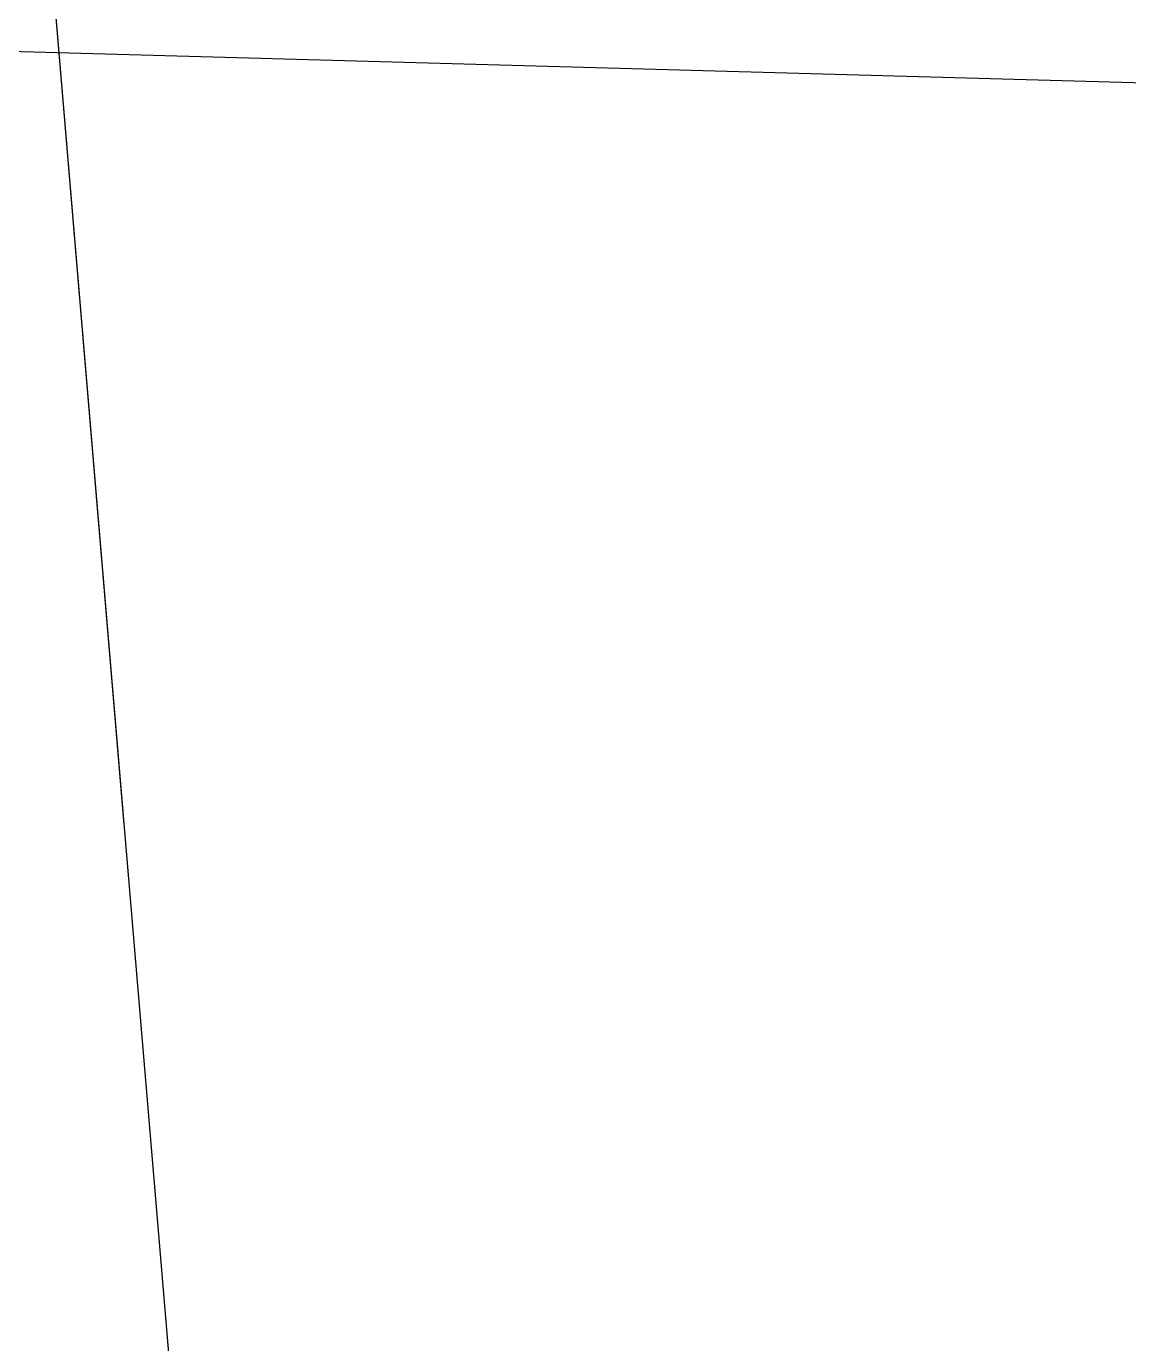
# Model space of a CAD drawing. Extents: x 383425 to 391668, y 6055101 to 6059545.
# Drawn here: x 384800.214 to 384801.773, y 6058464.234 to 6058466.097 of the extents above; entities that cross this region are included whole.
import ezdxf

# ---------------------------------------------------------------- set-up
doc = ezdxf.new("R2010")
doc.units = 0
doc.header["$LTSCALE"] = 5
doc.linetypes.add('foc-TOPO-ephemeral', pattern=[6.25, 3.125, -0.625, 0.625, -0.625, 0.625, -0.625])
doc.layers.add('P-PROPOSED', color=10, linetype='Continuous')
doc.layers.add('T-DRAW', color=143, linetype='foc-TOPO-ephemeral')
doc.styles.add('foc-LtypeFont', font='ARIALN.TTF', dxfattribs={"height": 7.35})
doc.linetypes.add('foc-TOPO-flowdirection-NOLINE', pattern='A,0,[">",foc-LtypeFont,S=0.3,R=0,X=0,Y=-0.945],-20,[">",foc-LtypeFont,S=0.3,R=0,X=0,Y=-0.945],0', length=20)

msp = doc.modelspace()

# ---------------------------------------------------------------- linework, layer by layer
at = {"layer": 'P-PROPOSED'}
msp.add_lwpolyline([(385297.2758, 6058451.283), (385022.2156, 6058459.8331), (384604.0843, 6058471.5625), (384616.9714, 6058514.388), (384612.1853, 6058515.8282), (384604.7274, 6058491.0447), (384331.3168, 6058498.7143)], dxfattribs=at)
at = {"layer": 'T-DRAW', "flags": 128}
msp.add_lwpolyline([(384792.876, 6058477.949), (384799.95, 6058469.739), (384801.321, 6058453.469), (384803.008, 6058441.009), (384809.772, 6058429.748)], dxfattribs=at)
at = {"layer": 'T-DRAW', "linetype": 'foc-TOPO-flowdirection-NOLINE', "flags": 128}
msp.add_lwpolyline([(384792.876, 6058477.949), (384799.95, 6058469.739), (384801.321, 6058453.469), (384803.008, 6058441.009), (384841.6384, 6058383.2312)], dxfattribs=at)

doc.saveas('drawing.dxf')
